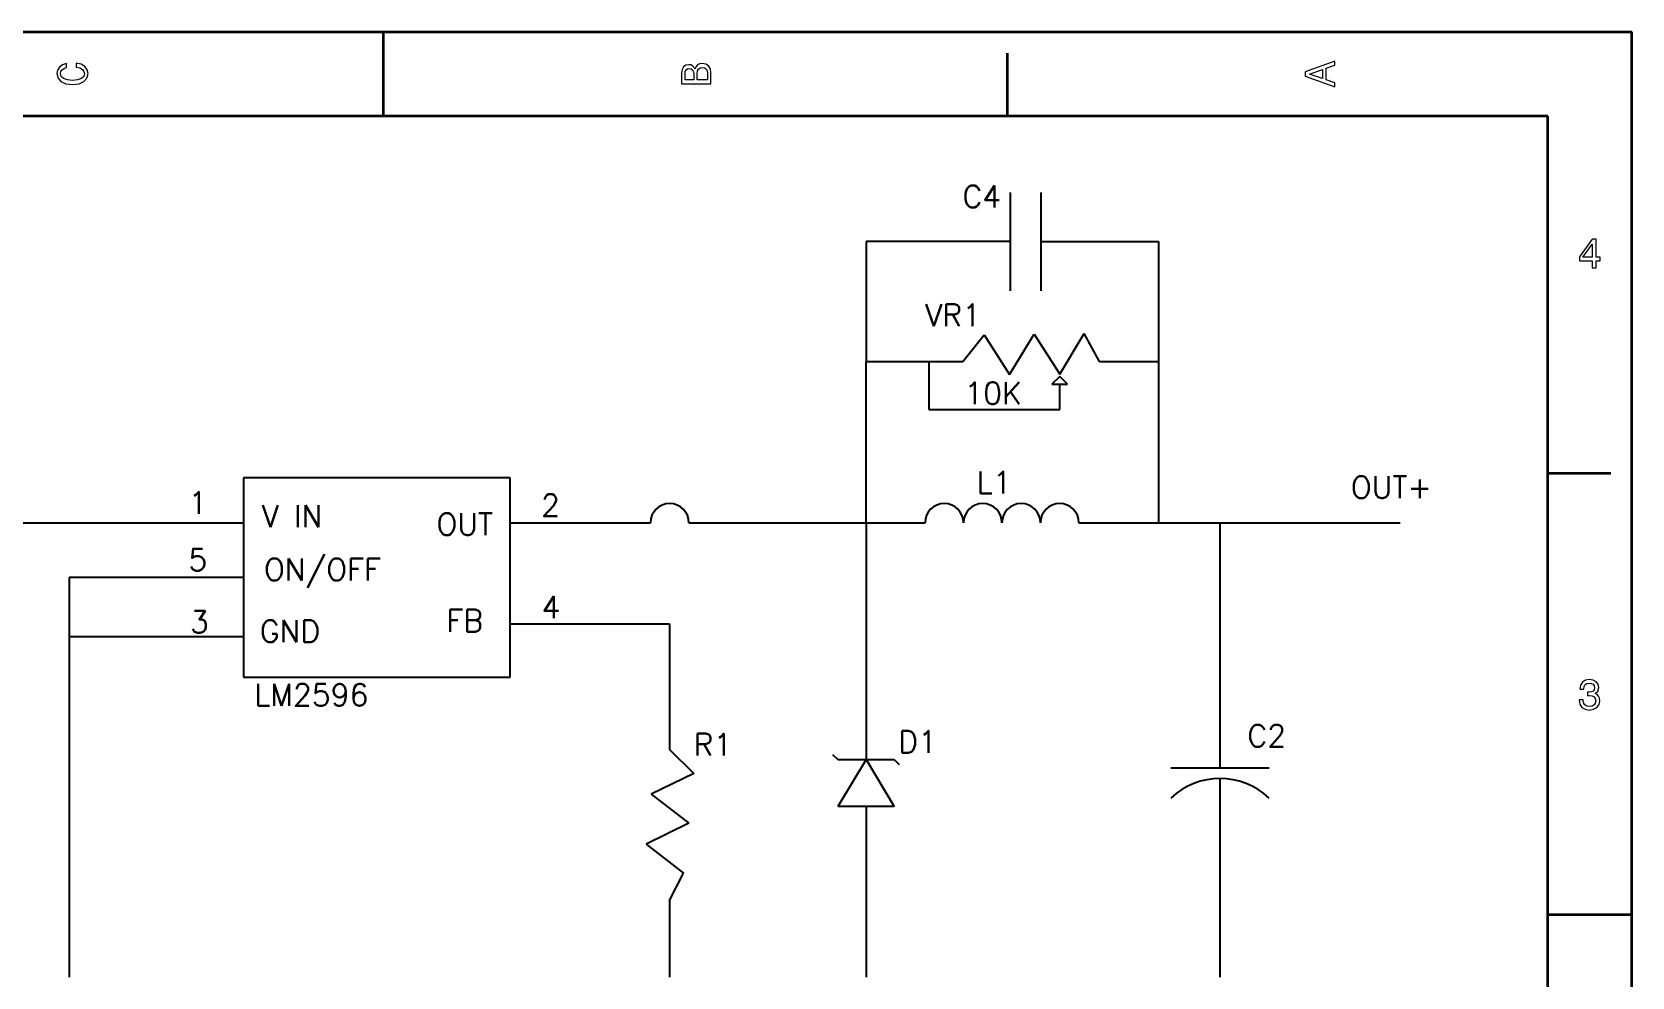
# Model space of a CAD drawing. Extents: x 0 to 297, y 0 to 210.
# Drawn here: x 106.7 to 297, y 97.6 to 210 of the extents above; entities that cross this region are included whole.
import ezdxf
from ezdxf.enums import TextEntityAlignment as Align

# ---------------------------------------------------------------- set-up
doc = ezdxf.new("R2010")
doc.units = 0
doc.layers.add('PADRAO', color=3, linetype='Continuous')
doc.layers.add('TEXTO', color=3, linetype='Continuous')
doc.styles.add('803', font='SIMPLEX', dxfattribs={"height": 2})

msp = doc.modelspace()

# ---------------------------------------------------------------- linework, layer by layer
at = {"color": 7, "lineweight": 35}
for p, q in [((0.00002, 209.999969), (296.999512, 209.999969)), ((296.999512, 0.000561), (296.999512, 209.999969)), ((287, 200), (10, 200)), ((287, 10), (287, 200))]:
    msp.add_line(p, q, dxfattribs=at)
at = {"color": 7, "lineweight": 35, "ltscale": 0.25}
for p, q in [((148.5, 200), (148.5, 210)), ((287, 105), (297, 105))]:
    msp.add_line(p, q, dxfattribs=at)
at = {"color": 7, "lineweight": 35, "ltscale": 0.1875}
for p, q in [((222.699997, 200), (222.699997, 207.5)), ((287, 157.5), (294.5, 157.5))]:
    msp.add_line(p, q, dxfattribs=at)
at = {"color": 7, "lineweight": 13}
for points in [[(111.93206, 205.817017), (112.35569, 205.716141), (112.658287, 205.549713), (112.844887, 205.317734), (112.905403, 205.045395), (112.814629, 204.71759), (112.54229, 204.460388), (112.098488, 204.28891), (111.483215, 204.233429), (110.872986, 204.28891), (110.424141, 204.455338), (110.151802, 204.71254), (110.055984, 205.045395), (110.106415, 205.287476), (110.247627, 205.494247), (110.474571, 205.655624), (110.787247, 205.766571), (110.787247, 206.245682), (110.308144, 206.094391), (109.94503, 205.832138), (109.718086, 205.474075), (109.637398, 205.045395), (109.763474, 204.510818), (110.116501, 204.10231), (110.696472, 203.840057), (111.483215, 203.749283), (112.269958, 203.840057), (112.84993, 204.10231), (113.208, 204.510818), (113.329041, 205.045395), (113.233215, 205.51442), (112.965927, 205.892654), (112.527161, 206.159943), (111.93206, 206.301163)], [(185.542007, 205.630417), (185.249496, 205.983429), (185.052811, 206.074219), (184.81073, 206.104477), (184.432495, 206.03891), (184.160156, 205.842224), (183.993729, 205.524506), (183.933212, 205.080704), (183.933212, 203.835022), (187.433212, 203.835022), (187.433212, 205.151306), (187.36261, 205.620331), (187.155838, 205.968307), (186.828018, 206.185165), (186.384216, 206.260818), (186.08667, 206.215424), (185.839554, 206.094391), (185.65799, 205.897705)], [(185.385666, 204.984879), (185.385666, 204.298996), (184.351807, 204.298996), (184.351807, 205.025223), (184.382065, 205.297562), (184.472839, 205.489197), (184.629181, 205.605194), (184.86116, 205.645538), (185.093155, 205.600143), (185.254532, 205.479111), (185.355408, 205.272339)], [(187.014618, 205.095825), (187.014618, 204.298996), (185.809296, 204.298996), (185.809296, 205.050446), (185.844589, 205.368164), (185.9505, 205.595108), (186.132065, 205.731277), (186.394302, 205.776657), (186.671692, 205.731277), (186.863327, 205.605194), (186.979324, 205.393372)], [(261.633209, 203.466858), (261.633209, 203.930847), (260.604401, 204.298996), (260.604401, 205.695969), (261.633209, 206.064133), (261.633209, 206.538193), (258.128174, 205.257217), (258.128174, 204.742798)], [(260.17572, 204.460388), (258.632477, 205), (260.17572, 205.539627)], [(292.277374, 181.916794), (292.731262, 181.916794), (292.731262, 182.784225), (293.23056, 182.784225), (293.23056, 183.187683), (292.731262, 183.187683), (292.731262, 185.341141), (292.272339, 185.341141), (290.739197, 183.228027), (290.739197, 182.784225), (292.277374, 182.784225)], [(291.162842, 183.187683), (292.277374, 184.756134), (292.277374, 183.187683)], [(290.729126, 130.51622), (290.729126, 130.480911), (290.809814, 129.996765), (291.046844, 129.633652), (291.420044, 129.401657), (291.914276, 129.315933), (292.438782, 129.401657), (292.832153, 129.623566), (293.08429, 129.976593), (293.175079, 130.430481), (293.134735, 130.728027), (293.023773, 130.970108), (292.842224, 131.156708), (292.600159, 131.292877), (292.927948, 131.565216), (293.043945, 131.998932), (292.968292, 132.392303), (292.751434, 132.68985), (292.398407, 132.87645), (291.914276, 132.942017), (291.460388, 132.861313), (291.112396, 132.63942), (290.885468, 132.286392), (290.809814, 131.817368), (290.809814, 131.782074), (291.258636, 131.782074), (291.299011, 132.104828), (291.430115, 132.336823), (291.641937, 132.478027), (291.939484, 132.528473), (292.201721, 132.488113), (292.393372, 132.382217), (292.509369, 132.210739), (292.554749, 131.97876), (292.509369, 131.731628), (292.388336, 131.565216), (292.176514, 131.46434), (291.889069, 131.434082), (291.692383, 131.439133), (291.692383, 131.04071), (291.939484, 131.050797), (292.257202, 131.005417), (292.494232, 130.884369), (292.635468, 130.687683), (292.685883, 130.430481), (292.630402, 130.13797), (292.484161, 129.921112), (292.252167, 129.784943), (291.944519, 129.739563), (291.626801, 129.789993), (291.394806, 129.941284), (291.248566, 130.183365), (291.193085, 130.51622)]]:
    msp.add_lwpolyline(points, close=True, dxfattribs=at)
at = {"layer": 'TEXTO', "color": 7, "linetype": 'Continuous', "ltscale": 3}
for p, q in [((223.06627, 179.204201), (223.06627, 190.900578)), ((226.714436, 179.204201), (226.714436, 190.900578)), ((223.06627, 185.052389), (205.88021, 185.052389)), ((205.88021, 185.052389), (205.88021, 170.808793)), ((226.714436, 185.052389), (240.674074, 185.052389)), ((240.674074, 185.052389), (240.674074, 151.598447)), ((217.401602, 170.808793), (219.925408, 173.976269)), ((219.925408, 173.976269), (222.962257, 169.228694)), ((222.962257, 169.228694), (225.885229, 174.047216)), ((225.885229, 174.047216), (228.922079, 169.299641)), ((228.922079, 169.299641), (231.845051, 174.118163)), ((233.651377, 170.808793), (231.845051, 174.118163)), ((205.88021, 151.598447), (205.88021, 170.808793)), ((205.88021, 170.808793), (217.401602, 170.808793)), ((213.335486, 170.808793), (213.335486, 165.098054)), ((233.651377, 170.808793), (240.674074, 170.808793)), ((228.922079, 169.019717), (227.99758, 168.095219)), ((227.99758, 168.095219), (229.846577, 168.095219)), ((229.846577, 168.095219), (228.922079, 169.019717)), ((228.922079, 165.098054), (228.922079, 168.102552)), ((213.335486, 165.098054), (228.922079, 165.098054)), ((131.831668, 156.941522), (131.831668, 133.248208)), ((163.534343, 156.941522), (131.831668, 156.941522)), ((163.534343, 133.248208), (163.534343, 156.941522)), ((36.656273, 151.598447), (131.831668, 151.598447)), ((163.534343, 151.598447), (180.232535, 151.598447)), ((184.810091, 151.598447), (212.897778, 151.598447)), ((205.88021, 151.598447), (205.88021, 123.422203)), ((231.208001, 151.598447), (269.414208, 151.598447)), ((247.98556, 151.598447), (247.98556, 122.450916)), ((131.831668, 145.094865), (111.106967, 145.094865)), ((111.106967, 145.094865), (111.106967, 97.550271)), ((163.534343, 139.585936), (182.521313, 139.585936)), ((182.521313, 139.585936), (182.521313, 124.63979)), ((131.831668, 138.01294), (111.106967, 138.01294)), ((131.831668, 133.248208), (163.534343, 133.248208)), ((182.521313, 124.63979), (185.385096, 121.776007)), ((202.511824, 123.422203), (201.939067, 123.99496)), ((205.88021, 123.422203), (202.511824, 117.858567)), ((205.88021, 123.422203), (202.511824, 117.858567)), ((205.88021, 123.422203), (202.511824, 117.858567)), ((202.511824, 123.422203), (209.248596, 123.422203)), ((205.88021, 123.422203), (209.248596, 117.858567)), ((209.248596, 123.422203), (209.821353, 122.849447)), ((242.137372, 122.450916), (253.833749, 122.450916)), ((185.385096, 121.776007), (180.326311, 119.291934)), ((247.98556, 121.170516), (247.98556, 97.550271)), ((180.326311, 119.291934), (184.785821, 115.845967)), ((209.248596, 117.858567), (202.511824, 117.858567)), ((205.88021, 117.858567), (205.88021, 97.550271)), ((184.785821, 115.845967), (179.727037, 113.361894)), ((179.727037, 113.361894), (184.186547, 109.915927)), ((182.521313, 106.666786), (184.186547, 109.915927)), ((182.521313, 106.666786), (182.521313, 97.550271))]:
    msp.add_line(p, q, dxfattribs=at)
for centre, radius, start, end in [((182.521313, 151.598447), 2.288778, 0, 180), ((215.186556, 151.598447), 2.288778, 0, 180), ((219.764111, 151.598447), 2.288778, 0, 180), ((224.341667, 151.598447), 2.288778, 0, 180), ((228.919223, 151.598447), 2.288778, 0, 180), ((247.98556, 112.657297), 8.513219, 46.61054101, 133.38945899)]:
    msp.add_arc(centre, radius, start, end, dxfattribs=at)

# ---------------------------------------------------------------- texts
at = {"layer": 'PADRAO', "color": 7, "linetype": 'Continuous', "style": '803'}
for s, p in [('C4', (219.660388, 190.42551)), ('VR1', (216.249731, 176.31694)), ('10K', (220.997958, 167.013259)), ('L1', (221.123043, 156.393748)), ('OUT+', (268.384296, 155.824804)), ('1', (126.400941, 153.990053)), ('2', (168.34743, 153.681121)), ('V IN', (137.613628, 152.396618)), ('OUT', (158.155399, 151.450139)), ('5', (126.387103, 147.209317)), ('ON/OFF', (141.232001, 145.858723)), ('4', (168.405432, 141.555494)), ('3', (126.57396, 139.797222)), ('FB', (158.146172, 139.952905)), ('GND', (137.364085, 138.695789)), ('LM2596', (139.899276, 131.121057)), ('C2', (253.548189, 126.26154)), ('R1', (187.67434, 125.208482)), ('D1', (212.020511, 125.54486))]:
    msp.add_text(s, height=2.620201, dxfattribs=at).set_placement(p, align=Align.MIDDLE)

doc.saveas('drawing.dxf')
